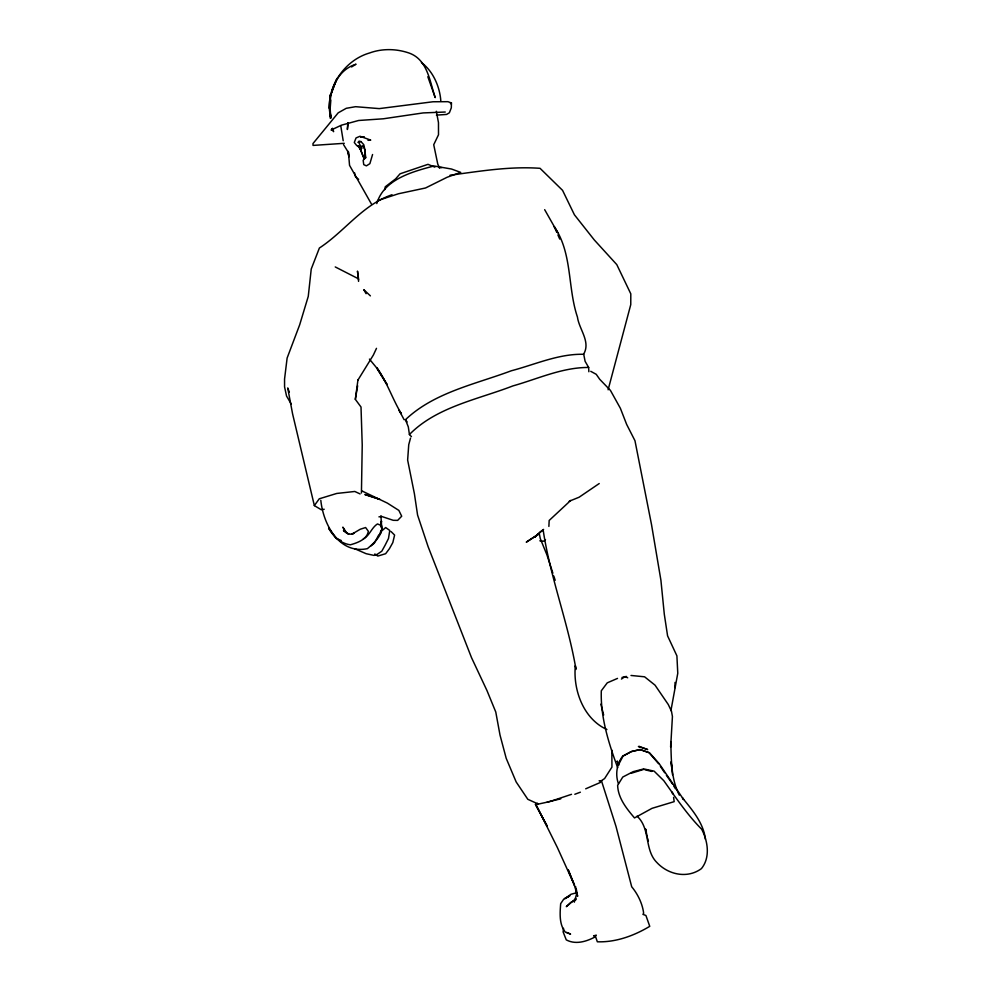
<?xml version="1.0" encoding="UTF-8"?>
<svg xmlns="http://www.w3.org/2000/svg" width="992" height="992" viewBox="0 0 992 992"><rect width="100%" height="100%" fill="white"/><g stroke="black" fill="none" stroke-linecap="round" stroke-linejoin="round"><path stroke-width="1.49" d="M361.435 492.999L362.229 445.011L361.014 407.03L355.334 399.342L357.976 379.676M344.286 143.307L313.05 145.415L312.976 143.567L338.185 112.84L346.258 108.302L355.595 106.69L379.254 108.612L433.008 101.767L447.938 101.68L451.447 102.957L451.31 107.818L449.376 112.778L446.611 114.427L436.418 115.134M617.681 767.696C608.679 743.256 600.346 717.042 601.313 690.767L607.253 682.843L617.52 678.404M548.886 526.417L549.171 520.465L570.673 500.464M347.82 122.686L347.374 129.518L348.142 122.921M330.844 100.031L330.138 108.723L330.82 117.899L329.704 108.674L330.832 117.701M440.808 100.762C439.778 86.676 433.058 71.126 421.414 62.558M563.543 928.314L563.121 931.922L566.258 939.858C575.509 944.917 586.408 941.594 595.101 936.932M675.019 687.654L675.031 682.434M384.784 189.646L385.243 186.818L395.622 178.882L400.061 173.811L427.986 164.337L434.868 167.14M357.641 385.764L355.334 399.342M358.608 142.178L361.696 148.254L356.723 145.551L354.28 142.501L356.041 137.938L360.022 136.264L370.723 140.108L367.982 140.331M372.57 154.504L369.88 163.655L366.395 165.862L363.742 164.635L363.171 160.344L364.895 157.616L364.92 149.916L363.766 144.683L361.162 141.819L358.695 141.397L361.138 141.521M670.914 710.669L677.772 673.27L676.904 655.861L667.579 635.847L664.293 614.172L660.92 580.295L651.496 524.483L634.967 440.708L626.659 424.427L620.372 408.282L610.452 390.426L599.701 379.279L596.242 374.319L590.761 371.33M376.786 203.583C383.817 179.242 412.226 171.777 433.938 165.974L451.509 169.024L460.71 172.41L447.181 177.233L425.531 187.984L398.449 193.762L377.431 200.657M608.121 389.794L630.763 304.618L630.8 293.843L616.788 264.616L594.282 239.94L574.418 214.793L562.563 190.352L540.045 168.318C509.69 166.172 479.979 171.219 450.033 175.224M410.514 438.092L408.741 444.689L407.638 460.065L414.408 493.768L417.582 515.071L428.11 546.679L471.498 657.609L486.973 690.568L495.777 712.02L500.005 735.047L506.205 758.334L516.162 781.944L527.818 799.304L537.9 803.88M574.306 902.187L576.55 894.077L575.62 886.6M365.354 158.484L365.701 157.294M583.556 354.268C591.034 341.893 579.08 329.381 577.443 317.056C567.424 287.345 572.558 253.419 554.23 226.598L556.673 232.153M331.762 130.299L332.568 128.253L331.117 130.039L341.409 125.19L358.596 120.491L383.296 118.792L423.15 112.927L445.259 112.022M376.489 348.341L373.352 355.062L357.777 380.333M618.686 764.386L623.075 756.016L631.52 751.539L640.138 749.555L649.45 752.692L659.172 763.666L683.6 799.502L682.446 797.903C692.366 810.129 703.551 823.038 705.424 839.282M378.932 534.626L374.306 543.182L371.02 545.898M324.21 509.256L321.222 509.702L314.352 505.598L319.263 498.802L336.759 493.446L354.801 491.474L360.084 493.929M595.262 935.791L597.345 941.792C615.883 942.425 634.062 935.754 649.748 926.33L645.916 915.48L642.915 914.364L643.659 913.297C642.531 903.836 637.819 894.102 631.706 886.786L616.007 826.448L601.524 780.964L600.222 782.514L585.702 788.814M378.932 516.869L381.61 516.448L393.241 520.304L397.643 520.391L401.698 516.212L398.858 510.409L387.339 503.093L361.782 490.866M538.048 533.808L534.812 537.118L543.591 529.418L539.115 532.704L540.293 538.594L546.877 554.739L552.879 573.178M411.457 436.629L409.423 434.533C436.554 406.844 477.871 399.478 512.889 385.913C537.825 378.894 562.315 367.313 588.653 367.462L588.851 371.752M380.246 532.208L385.677 527.546L389.782 530.472L388.492 538.507L385.07 545.302L381.771 551.23L377.196 554.33L374.021 555.408L366.122 553.697L354.702 548.725M545.501 539.574L543.802 541.198L539.846 540.801M409.423 434.533L408.307 426.907L405.468 419.703C434.124 392.435 475.23 384.264 511.314 370.772C535.159 364.523 558.657 353.66 583.73 354.293L585.106 361.324L588.653 367.462M576.054 898.43L566.308 906.676L570.722 902.46L576.116 899.558M450.43 103.701L451.447 102.957M363.332 538.941C369.681 535.618 371.479 527.756 377.468 523.925L381.61 525.698C383.135 535.035 373.835 543.219 367.4 548.65C339.028 554.615 323.218 524.036 320.813 500.328M357.938 142.364L358.844 141.744M621.451 679.049L625.047 676.581L627.7 677.796M599.23 483.538L579.117 497.215L569.197 501.245M600.346 781.398L604.599 778.571L611.94 767.114L611.841 750.138M351.565 66.948L356.041 64.182C333.548 71.35 327.571 97.464 330.324 118.383M535.469 804.376L546.976 825.766L535.469 804.376L537.466 803.26M568.552 896.619L564.758 898.665L570.946 894.288L575.93 892.936M631.197 773.264L643.572 769.432M569.867 895.888L563.791 899.062L560.678 903.662C559.972 913.099 558.98 924.333 565.316 932.096L570.574 934.092L566.68 932.443M392.026 194.73C362.44 204.848 344.745 231.421 319.387 248.025L311.24 269.018L308.264 296.372L299.683 324.781L287.122 358.05L284.555 379.08L284.568 386.892L286.552 396.056L291.214 403.98M580.37 792.199L574.827 794.27M571.504 794.332L549.68 801.623L536.002 804.586L557.343 847.478L574.492 885.273L568.342 870.145M596.266 935.109L593.625 935.878L595.708 935.89M547.2 802.057L560.765 798.833M622.021 677.424L626.522 676.445M363.99 146.605L361.869 146.06L363.642 147.188L364.82 149.767L365.688 157.492M438.848 167.536L441.787 167.636M599.118 780.778L601.524 780.964M631.011 675.465L644.577 676.804L655.042 685.162L668.286 704.531L671.485 711.289L672.427 716.534L670.666 747.038L670.778 741.557C671.373 759.636 670.89 778.584 679.322 795.138M347.274 533.398L343.53 530.571L347.274 533.398L350.821 534.217L354.119 533.212L351.999 534.105L360.27 529.232L365.626 527.533L368.354 531.315C366.978 539.487 357.442 542.81 350.374 544.794C340.69 543.566 333.2 536.387 328.6 528.141L336.127 538.334L341.211 540.504M644.949 769.767L651.818 771.429M335.246 266.935L358.273 278.702M358.645 179.329L355.558 176.948L354.528 172.744M606.918 729.517C583.494 718.977 572.942 690.023 575.348 665.694L575.868 668.496M374.79 553.982L377.803 556.066L385.652 553.71L389.447 548.65L392.82 542.587L394.605 535.072L391.034 531.538M348.663 534.328L346.58 532.878L342.86 527.149L344.832 530.782M357.951 145.638L361.696 148.254M357.653 145.626L360.89 150.028L359.29 146.531L364.262 159.439M370.388 295.876L363.779 289.652L366.073 293.682M637.075 816.168C650.653 828.58 644.192 849.958 656.915 862.556C668.273 874.758 687.419 878.937 701.431 868.62C710.532 857.398 707.854 841.129 701.679 829.238C690.358 817.867 681.045 804.983 671.72 792L673.159 793.922L663.784 780.667L654.112 771.144L643.783 768.924L633.181 771.664L622.765 777.046L617.632 785.354C618.078 798.138 626.547 808.567 634.508 817.941L652.017 808.331L674.176 801.648L673.605 797.345M658.638 763.728L649.115 752.779L640.138 749.58L631.197 751.614L622.629 756.202C616.714 763.976 615.139 774.616 618.438 783.705M369.433 359.104L376.266 367.412L387.041 384.499L376.985 367.896C387.091 382.143 392.46 399.032 401.388 413.813L398.858 410.291M405.468 419.703L407.117 421.898M671.646 782.762L666.388 775.335M660.362 766.308L664.665 772.756M371.566 204.253L349.544 165.342L348.39 151.764L348.874 156.897M671.968 783.122L672.452 783.916M673.977 786.358L675.502 788.801M544.67 209.672L557.678 232.587M343.53 144.621L347.832 151.553M363.332 156.513L359.29 146.531M399.615 411.308L404.153 419.765M439.679 168.02L437.782 164.176L433.727 144.72L438.501 134.776L438.476 122.636L436.344 111.265M557.901 234.93L559.736 239.084M427.825 76.719L435.215 97.625C429.734 81.443 427.664 59.57 408.964 52.998C396.217 48.645 382.081 48.36 369.384 53.047C342.984 60.698 323.727 90.706 330.82 117.85M568.304 870.071L574.244 884.777L577.629 896.322L576.315 889.254M289.354 392.113L287.717 387.946L292.59 413.9L314.352 505.598M618.636 765.216L617.173 761.025L618.599 765.142M553.796 576.017L555.185 580.27M645.569 829.25L646.375 831.842M647.553 838.141L648.346 841.042M600.842 704.146L603.657 714.996M332.878 129.034L333.535 131.7L332.89 129.096M343.207 140.765L340.752 125.711M347.646 150.92L348.576 155.397M645.718 829.2L647.156 836.678M575.992 669.451C568.069 622.195 550.089 577.084 543.12 529.716M358.67 279.831L357.492 271.101L358.571 281.381M671.844 768.478L671.1 761.794L672.526 774.678M380.916 515.828L381.895 530.224M329.927 95.269L329.443 108.388L329.927 95.269M381.486 521.085L380.705 526.653L381.486 521.085M382.131 528.934L380.023 534.266L382.131 528.934M334.701 83.886L331.737 92.169L337.106 78.318L334.701 83.886M538.929 533.907L526.405 542.078L538.929 533.907M639.369 746.48L638.402 746.53L647.652 749.543L639.369 746.48M364.3 137.206L360.766 136.896L364.3 137.206M376.464 498.257L364.882 494.487L379.911 499.398L376.464 498.257"/></g></svg>
